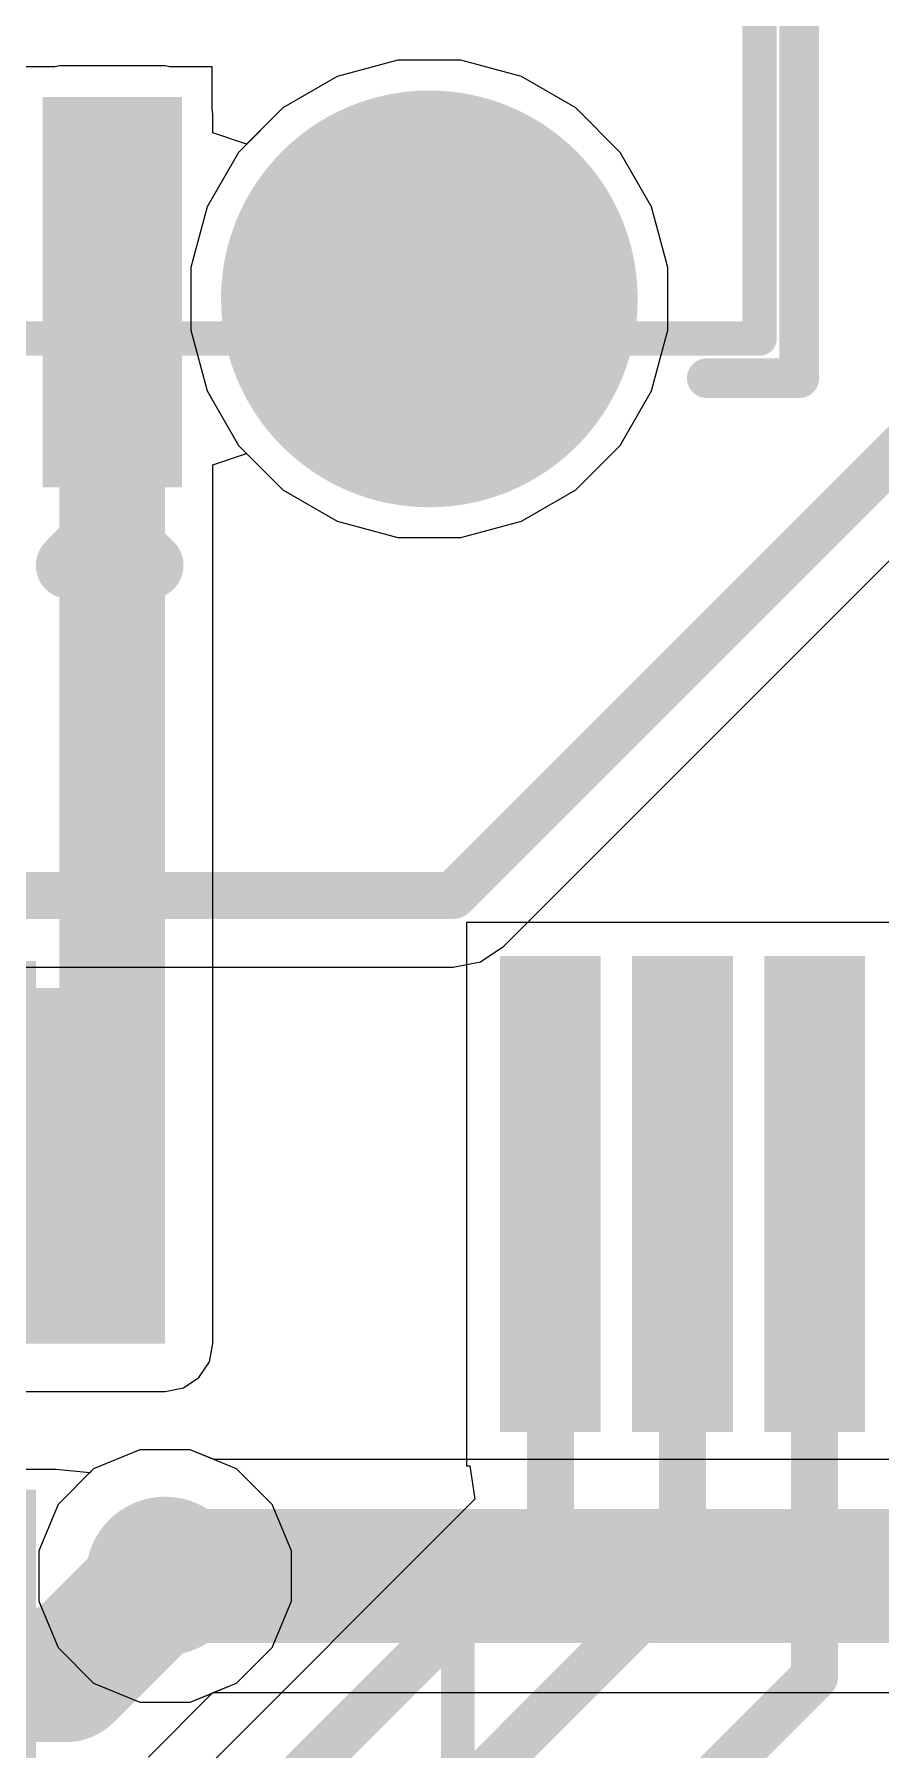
# Model space of a CAD drawing. Header units: inches. Extents: x -3 to 128, y -12 to 41.
# Drawn here: x 67.28 to 70.48, y 30.27 to 36.76 of the extents above; entities that cross this region are included whole.
import ezdxf

# ---------------------------------------------------------------- set-up
doc = ezdxf.new("R2010")
doc.units = ezdxf.units.IN
for name, color, linetype in [('Bottom Layer', 5, 'Continuous'), ('Bottom Solder', 6, 'Continuous'), ('Layer 1', 16, 'Continuous'), ('Layer 2', 76, 'Continuous'), ('Mechanical 13', 56, 'Continuous'), ('Multi-Layer', 9, 'Continuous'), ('Pad Holes', 156, 'Continuous'), ('Top Layer', 1, 'Continuous'), ('Top Overlay', 2, 'Continuous'), ('Top Paste', 8, 'Continuous'), ('Top Solder', 216, 'Continuous'), ('Via Holes', 16, 'Continuous')]:
    doc.layers.add(name, color=color, linetype=linetype)

msp = doc.modelspace()

# ---------------------------------------------------------------- hatches: boundary and pattern name
at = {"layer": 'Bottom Layer'}
h = msp.add_hatch(color=5, dxfattribs=at)
edge = h.paths.add_edge_path()
edge.add_arc((68.77197827999998, 35.75504406), 0.72499982, 0, 360)
h = msp.add_hatch(color=5, dxfattribs=at)
edge = h.paths.add_edge_path()
edge.add_arc((67.77197774, 30.92271438), 0.2999994, 0, 360)
at = {"layer": 'Bottom Solder'}
h = msp.add_hatch(color=6, dxfattribs=at)
edge = h.paths.add_edge_path()
edge.add_arc((68.77197827999998, 35.75504406), 0.78849982, 0, 360)
at = {"layer": 'Layer 1'}
h = msp.add_hatch(color=16, dxfattribs=at)
edge = h.paths.add_edge_path()
edge.add_arc((68.77197827999998, 35.75504406), 0.72499982, 0, 360)
h = msp.add_hatch(color=16, dxfattribs=at)
edge = h.paths.add_edge_path()
edge.add_arc((67.77197774, 30.92271438), 0.2999994, 0, 360)
at = {"layer": 'Layer 2'}
h = msp.add_hatch(color=76, dxfattribs=at)
edge = h.paths.add_edge_path()
edge.add_arc((68.77197827999998, 35.75504406), 0.72499982, 0, 360)
h = msp.add_hatch(color=76, dxfattribs=at)
edge = h.paths.add_edge_path()
edge.add_arc((67.77197774, 30.92271438), 0.2999994, 0, 360)
at = {"layer": 'Multi-Layer'}
h = msp.add_hatch(color=9, dxfattribs=at)
edge = h.paths.add_edge_path()
edge.add_arc((68.77197827999998, 35.75504406), 0.72499982, 0, 360)
at = {"layer": 'Pad Holes'}
h = msp.add_hatch(color=7, dxfattribs=at)
edge = h.paths.add_edge_path()
edge.add_arc((68.77197827999998, 35.75504406), 0.4250004199999999, 0, 360)
at = {"layer": 'Top Layer'}
h = msp.add_hatch(color=1, dxfattribs=at)
edge = h.paths.add_edge_path()
edge.add_arc((68.77197827999998, 35.75504406), 0.72499982, 0, 360)
for points in [[(67.37197854, 31.80215382), (67.77197774, 31.80215382), (67.77197774, 36.45504266), (67.37197854, 36.45504266)], [(67.77197774, 35.10504281999999), (67.37197854, 35.10504281999999), (67.37197854, 36.45504266), (67.77197774, 36.45504266)], [(69.09003961999998, 33.217866), (69.37004922, 33.217866), (69.37004922, 31.5178694), (69.09003961999998, 31.5178694)], [(69.59016562, 33.217866), (69.87017522, 33.217866), (69.87017522, 31.5178694), (69.59016562, 31.5178694)], [(70.09003762, 33.217866), (70.37004722, 33.217866), (70.37004722, 31.5178694), (70.09003762, 31.5178694)], [(65.62197696, 31.80215382), (67.77197519999999, 31.80215382), (67.77197519999999, 33.1481557), (65.62197696, 33.1481557)]]:
    msp.add_hatch(color=1, dxfattribs=at).paths.add_polyline_path(points)
h = msp.add_hatch(color=1, dxfattribs=at)
edge = h.paths.add_edge_path()
edge.add_arc((67.77197774, 30.92271438), 0.2999994, 0, 360)
at = {"layer": 'Top Paste'}
for points in [[(67.77197774, 35.10504281999999), (67.37197854, 35.10504281999999), (67.37197854, 36.45504266), (67.77197774, 36.45504266)], [(69.09003961999998, 33.217866), (69.37004922, 33.217866), (69.37004922, 31.5178694), (69.09003961999998, 31.5178694)], [(69.59016562, 33.217866), (69.87017522, 33.217866), (69.87017522, 31.5178694), (69.59016562, 31.5178694)], [(70.09003762, 33.217866), (70.37004722, 33.217866), (70.37004722, 31.5178694), (70.09003762, 31.5178694)]]:
    msp.add_hatch(color=8, dxfattribs=at).paths.add_polyline_path(points)
at = {"layer": 'Top Solder'}
h = msp.add_hatch(color=216, dxfattribs=at)
edge = h.paths.add_edge_path()
edge.add_arc((68.77197827999998, 35.75504406), 0.78849982, 0, 360)
for points in [[(67.83547774, 35.04154282), (67.30847854, 35.04154282), (67.30847854, 36.51854265999999), (67.83547774, 36.51854265999999)], [(65.76037774999999, 31.84655683), (65.76037774999999, 33.24975697), (67.28357765, 33.24975697), (67.28357765, 31.84655683)], [(69.03923961999999, 33.268666), (69.42084922, 33.268666), (69.42084922, 31.4670694), (69.03923961999999, 31.4670694)], [(69.53936562, 33.268666), (69.92097522, 33.268666), (69.92097522, 31.4670694), (69.53936562, 31.4670694)], [(70.03923762, 33.268666), (70.42084722, 33.268666), (70.42084722, 31.4670694), (70.03923762, 31.4670694)], [(65.76037774999999, 29.84655575), (65.76037774999999, 31.24975589), (67.28357765, 31.24975589), (67.28357765, 29.84655575)]]:
    msp.add_hatch(color=216, dxfattribs=at).paths.add_polyline_path(points)
at = {"layer": 'Via Holes'}
h = msp.add_hatch(color=7, dxfattribs=at)
edge = h.paths.add_edge_path()
edge.add_arc((67.77197774, 30.92271438), 0.1499997, 0, 360)

# ---------------------------------------------------------------- linework, layer by layer
at = {"layer": 'Bottom Layer'}
for p, q in [((69.05426372, 33.30568396), (70.60702414, 34.85844437999999)), ((68.96604443999999, 33.24673818), (69.05426372, 33.30568396)), ((68.86198318, 33.22603972), (68.96604443999999, 33.24673818)), ((64.37576406, 33.22603972), (68.86198318, 33.22603972)), ((67.67693856, 31.40051378), (67.5013255, 31.32777326)), ((67.86701692, 31.40051378), (67.67693856, 31.40051378)), ((67.9576492, 31.36297258), (67.86701692, 31.40051378)), ((72.18703368, 31.36297258), (67.9576492, 31.36297258)), ((67.5013255, 31.32777326), (67.36691885999998, 31.19336662)), ((67.36691885999998, 31.19336662), (67.29417834, 31.01775356)), ((67.29417834, 31.01775356), (67.29417834, 30.8276752)), ((67.29417834, 30.8276752), (67.36691885999998, 30.65206214)), ((67.36691885999998, 30.65206214), (67.5013255, 30.5176555)), ((67.5013255, 30.5176555), (67.67693856, 30.44491498)), ((67.67693856, 30.44491498), (67.86701692, 30.44491498)), ((67.86701692, 30.44491498), (67.9576492, 30.48245618)), ((67.9576492, 30.48245618), (72.36939552, 30.48245618))]:
    msp.add_line(p, q, dxfattribs=at)
for points in [[(68.86198318, 33.49796449999999, 0.1778, 0.1778, 0), (70.94888273999999, 35.58486405999999, 0.1778, 0.1778, 0)], [(63.97197772, 33.49796449999999, 0.1778, 0.1778, 0), (68.86198318, 33.49796449999999, 0.1778, 0.1778, 0)], [(67.77197774, 30.92271438, 0.508, 0.508, 0), (72.36939552, 30.92271438, 0.508, 0.508, 0)]]:
    msp.add_lwpolyline(points, format="xyseb", dxfattribs=at)
for points in [[(68.81753318, 33.49796449999999, 0.08889999999999999, 0.08889999999999999, 1), (68.90643318, 33.49796449999999, 0.08889999999999999, 0.08889999999999999, 1)], [(68.81753318, 33.49796449999999, 0.08889999999999999, 0.08889999999999999, 1), (68.90643318, 33.49796449999999, 0.08889999999999999, 0.08889999999999999, 1)], [(67.64497774, 30.92271438, 0.254, 0.254, 1), (67.89897773999999, 30.92271438, 0.254, 0.254, 1)]]:
    msp.add_lwpolyline(points, format="xyseb", close=True, dxfattribs=at)
at = {"layer": 'Layer 1'}
for p, q in [((68.65312152, 36.65784387999999), (68.4235106, 36.59632)), ((68.89083504, 36.65784387999999), (68.65312152, 36.65784387999999)), ((69.12044596, 36.59632), (68.89083504, 36.65784387999999)), ((68.4235106, 36.59632), (68.21764614, 36.47746324)), ((69.32631042, 36.47746324), (69.12044596, 36.59632)), ((68.21764614, 36.47746324), (68.0495591, 36.3093762)), ((69.49439745999999, 36.3093762), (69.32631042, 36.47746324)), ((68.0495591, 36.3093762), (67.93070234, 36.10351173999999)), ((69.61325422, 36.10351173999999), (69.49439745999999, 36.3093762)), ((67.93070234, 36.10351173999999), (67.86917846, 35.87390082)), ((69.6747781, 35.87390082), (69.61325422, 36.10351173999999)), ((67.86917846, 35.87390082), (67.86917846, 35.6361873)), ((69.6747781, 35.6361873), (69.6747781, 35.87390082)), ((67.86917846, 35.6361873), (67.93070234, 35.40657638)), ((69.61325422, 35.40657638), (69.6747781, 35.6361873)), ((67.93070234, 35.40657638), (68.0495591, 35.20071192)), ((69.49439745999999, 35.20071192), (69.61325422, 35.40657638)), ((68.0495591, 35.20071192), (68.21764614, 35.03262487999999)), ((69.32631042, 35.03262487999999), (69.49439745999999, 35.20071192)), ((68.21764614, 35.03262487999999), (68.4235106, 34.91376812)), ((69.12044596, 34.91376812), (69.32631042, 35.03262487999999)), ((68.4235106, 34.91376812), (68.65312152, 34.85224424)), ((68.89083504, 34.85224424), (69.12044596, 34.91376812)), ((68.65312152, 34.85224424), (68.89083504, 34.85224424)), ((67.67693856, 31.40051378), (67.5013255, 31.32777326)), ((67.86701692, 31.40051378), (67.67693856, 31.40051378)), ((68.04262997999999, 31.32777326), (67.86701692, 31.40051378)), ((67.5013255, 31.32777326), (67.36691885999998, 31.19336662)), ((68.17703662, 31.19336662), (68.04262997999999, 31.32777326)), ((67.36691885999998, 31.19336662), (67.29417834, 31.01775356)), ((68.24977713999999, 31.01775356), (68.17703662, 31.19336662)), ((67.29417834, 31.01775356), (67.29417834, 30.8276752)), ((68.24977713999999, 30.8276752), (68.24977713999999, 31.01775356)), ((67.29417834, 30.8276752), (67.36691885999998, 30.65206214)), ((68.17703662, 30.65206214), (68.24977713999999, 30.8276752)), ((67.36691885999998, 30.65206214), (67.5013255, 30.5176555)), ((68.04262997999999, 30.5176555), (68.17703662, 30.65206214)), ((67.5013255, 30.5176555), (67.67693856, 30.44491498)), ((67.86701692, 30.44491498), (68.04262997999999, 30.5176555)), ((67.67693856, 30.44491498), (67.86701692, 30.44491498))]:
    msp.add_line(p, q, dxfattribs=at)
at = {"layer": 'Layer 2'}
for p, q in [((68.65312152, 36.65784387999999), (68.4235106, 36.59632)), ((68.89083504, 36.65784387999999), (68.65312152, 36.65784387999999)), ((69.12044596, 36.59632), (68.89083504, 36.65784387999999)), ((68.4235106, 36.59632), (68.21764614, 36.47746324)), ((69.32631042, 36.47746324), (69.12044596, 36.59632)), ((68.21764614, 36.47746324), (68.0495591, 36.3093762)), ((69.49439745999999, 36.3093762), (69.32631042, 36.47746324)), ((68.0495591, 36.3093762), (67.93070234, 36.10351173999999)), ((69.61325422, 36.10351173999999), (69.49439745999999, 36.3093762)), ((67.93070234, 36.10351173999999), (67.86917846, 35.87390082)), ((69.6747781, 35.87390082), (69.61325422, 36.10351173999999)), ((67.86917846, 35.87390082), (67.86917846, 35.6361873)), ((69.6747781, 35.6361873), (69.6747781, 35.87390082)), ((67.86917846, 35.6361873), (67.93070234, 35.40657638)), ((69.61325422, 35.40657638), (69.6747781, 35.6361873)), ((67.93070234, 35.40657638), (68.0495591, 35.20071192)), ((69.49439745999999, 35.20071192), (69.61325422, 35.40657638)), ((68.0495591, 35.20071192), (68.21764614, 35.03262487999999)), ((69.32631042, 35.03262487999999), (69.49439745999999, 35.20071192)), ((68.21764614, 35.03262487999999), (68.4235106, 34.91376812)), ((69.12044596, 34.91376812), (69.32631042, 35.03262487999999)), ((68.4235106, 34.91376812), (68.65312152, 34.85224424)), ((68.89083504, 34.85224424), (69.12044596, 34.91376812)), ((68.65312152, 34.85224424), (68.89083504, 34.85224424)), ((67.67693856, 31.40051378), (67.5013255, 31.32777326)), ((67.86701692, 31.40051378), (67.67693856, 31.40051378)), ((68.04262997999999, 31.32777326), (67.86701692, 31.40051378)), ((67.5013255, 31.32777326), (67.36691885999998, 31.19336662)), ((68.17703662, 31.19336662), (68.04262997999999, 31.32777326)), ((67.36691885999998, 31.19336662), (67.29417834, 31.01775356)), ((68.24977713999999, 31.01775356), (68.17703662, 31.19336662)), ((67.29417834, 31.01775356), (67.29417834, 30.8276752)), ((68.24977713999999, 30.8276752), (68.24977713999999, 31.01775356)), ((67.29417834, 30.8276752), (67.36691885999998, 30.65206214)), ((68.17703662, 30.65206214), (68.24977713999999, 30.8276752)), ((67.36691885999998, 30.65206214), (67.5013255, 30.5176555)), ((68.04262997999999, 30.5176555), (68.17703662, 30.65206214)), ((67.5013255, 30.5176555), (67.67693856, 30.44491498)), ((67.86701692, 30.44491498), (68.04262997999999, 30.5176555)), ((67.67693856, 30.44491498), (67.86701692, 30.44491498))]:
    msp.add_line(p, q, dxfattribs=at)
at = {"layer": 'Mechanical 13'}
for points in [[(70.02197831999999, 35.60504435999999, 0.12999974, 0.12999974, 0), (70.02197831999999, 39.90504338, 0.12999974, 0.12999974, 0)], [(62.52197808, 35.60504435999999, 0.12999974, 0.12999974, 0), (70.02197831999999, 35.60504435999999, 0.12999974, 0.12999974, 0)]]:
    msp.add_lwpolyline(points, format="xyseb", dxfattribs=at)
msp.add_lwpolyline([(69.98947902, 35.60504435999999, 0.0649986, 0.0649986, 1), (70.05447761999999, 35.60504435999999, 0.0649986, 0.0649986, 1)], format="xyseb", close=True, dxfattribs=at)
msp.add_lwpolyline([(69.98947902, 35.60504435999999, 0.0649986, 0.0649986, 1), (70.05447761999999, 35.60504435999999, 0.0649986, 0.0649986, 1)], format="xyseb", close=True, dxfattribs=at)
at = {"layer": 'Top Layer'}
for p, q in [((67.35447286, 36.63284266), (65.24417736, 36.63284266)), ((67.37197854, 36.636325), (67.35447286, 36.63284266)), ((67.77197774, 36.636325), (67.37197854, 36.636325)), ((67.78948342, 36.63284266), (67.77197774, 36.636325)), ((67.94977774, 36.63284266), (67.78948342, 36.63284266)), ((67.94977774, 36.47254834), (67.94977774, 36.63284266)), ((68.65312152, 36.65784387999999), (68.4235106, 36.59632)), ((68.89083504, 36.65784387999999), (68.65312152, 36.65784387999999)), ((69.12044596, 36.59632), (68.89083504, 36.65784387999999)), ((68.4235106, 36.59632), (68.21764614, 36.47746324)), ((69.32631042, 36.47746324), (69.12044596, 36.59632)), ((67.95326007999999, 36.45504266), (67.94977774, 36.47254834)), ((67.95326007999999, 36.38349594), (67.95326007999999, 36.45504266)), ((68.21764614, 36.47746324), (68.08026008, 36.34007718)), ((69.49439745999999, 36.3093762), (69.32631042, 36.47746324)), ((68.08026008, 36.34007718), (67.95326007999999, 36.38349594)), ((69.61325422, 36.10351173999999), (69.49439745999999, 36.3093762)), ((69.6747781, 35.87390082), (69.61325422, 36.10351173999999)), ((69.6747781, 35.6361873), (69.6747781, 35.87390082)), ((69.61325422, 35.40657638), (69.6747781, 35.6361873)), ((69.49439745999999, 35.20071192), (69.61325422, 35.40657638)), ((69.32631042, 35.03262487999999), (69.49439745999999, 35.20071192)), ((67.95326007999999, 35.12659218), (68.08026008, 35.17001094)), ((67.95326007999999, 31.80215382), (67.95326007999999, 35.12659218)), ((68.08026008, 35.17001094), (68.21764614, 35.03262487999999)), ((68.21764614, 35.03262487999999), (68.4235106, 34.91376812)), ((69.12044596, 34.91376812), (69.32631042, 35.03262487999999)), ((68.4235106, 34.91376812), (68.65312152, 34.85224424)), ((68.89083504, 34.85224424), (69.12044596, 34.91376812)), ((68.65312152, 34.85224424), (68.89083504, 34.85224424)), ((71.36837643999999, 33.395666), (68.91223962, 33.395666)), ((68.91223962, 33.395666), (68.91223962, 31.3400694)), ((67.93946026, 31.73278134), (67.95326007999999, 31.80215382)), ((67.90016392, 31.67396764), (67.93946026, 31.73278134)), ((65.62197696, 31.62087148), (67.77197774, 31.62087148)), ((67.77197774, 31.62087148), (67.84135022, 31.6346713)), ((67.84135022, 31.6346713), (67.90016392, 31.67396764)), ((67.67693856, 31.40051378), (67.5013255, 31.32777326)), ((67.86701692, 31.40051378), (67.67693856, 31.40051378)), ((68.04262997999999, 31.32777326), (67.86701692, 31.40051378)), ((67.35977129999999, 31.32595462), (65.68417901999999, 31.32595462)), ((67.35977384, 31.3259597), (67.35977129999999, 31.32595462)), ((67.35977638, 31.32595716), (67.35977384, 31.3259597)), ((67.48677638, 31.31322414), (67.35977638, 31.32595716)), ((67.5013255, 31.32777326), (67.48677638, 31.31322414)), ((68.17703662, 31.19336662), (68.04262997999999, 31.32777326)), ((68.91223962, 31.3400694), (68.92551873999999, 31.3400694)), ((68.92551873999999, 31.3400694), (68.944617, 31.2130694)), ((68.944617, 31.2130694), (67.83969921999999, 30.10815162)), ((68.24977713999999, 31.01775356), (68.17703662, 31.19336662)), ((68.24977713999999, 30.8276752), (68.24977713999999, 31.01775356)), ((68.17703662, 30.65206214), (68.24977713999999, 30.8276752)), ((68.04262997999999, 30.5176555), (68.17703662, 30.65206214)), ((67.9519977, 30.4801143), (68.04262997999999, 30.5176555)), ((67.7087292, 30.2368458), (67.9519977, 30.4801143))]:
    msp.add_line(p, q, dxfattribs=at)
for points in [[(69.23004442, 31.11393574, 0.1778, 0.1778, 0), (69.23004442, 32.3678677, 0.1778, 0.1778, 0)], [(69.73017042, 30.92271438, 0.1778, 0.1778, 0), (69.73017042, 32.3678677, 0.1778, 0.1778, 0)], [(70.23004242, 30.54248654, 0.1778, 0.1778, 0), (70.23004242, 32.3678677, 0.1778, 0.1778, 0)], [(67.39741918, 30.54815581999999, 0.508, 0.508, 0), (67.77197774, 30.92271438, 0.508, 0.508, 0)], [(68.03197976, 29.91587108, 0.1778, 0.1778, 0), (69.23004442, 31.11393574, 0.1778, 0.1778, 0)], [(68.93137598, 30.12391994, 0.1778, 0.1778, 0), (69.73017042, 30.92271438, 0.1778, 0.1778, 0)], [(66.5219777, 30.54815581999999, 0.508, 0.508, 0), (67.39741918, 30.54815581999999, 0.508, 0.508, 0)], [(69.8307722, 30.14321632, 0.1778, 0.1778, 0), (70.23004242, 30.54248654, 0.1778, 0.1778, 0)]]:
    msp.add_lwpolyline(points, format="xyseb", dxfattribs=at)
for points in [[(69.18559441999999, 32.3678677, 0.08889999999999999, 0.08889999999999999, 1), (69.27449442, 32.3678677, 0.08889999999999999, 0.08889999999999999, 1)], [(69.68572042, 32.3678677, 0.08889999999999999, 0.08889999999999999, 1), (69.77462041999999, 32.3678677, 0.08889999999999999, 0.08889999999999999, 1)], [(70.18559242, 32.3678677, 0.08889999999999999, 0.08889999999999999, 1), (70.27449242, 32.3678677, 0.08889999999999999, 0.08889999999999999, 1)], [(67.64497774, 30.92271438, 0.254, 0.254, 1), (67.89897773999999, 30.92271438, 0.254, 0.254, 1)], [(69.18559441999999, 31.11393574, 0.08889999999999999, 0.08889999999999999, 1), (69.27449442, 31.11393574, 0.08889999999999999, 0.08889999999999999, 1)], [(69.18559441999999, 31.11393574, 0.08889999999999999, 0.08889999999999999, 1), (69.27449442, 31.11393574, 0.08889999999999999, 0.08889999999999999, 1)], [(69.68572042, 30.92271438, 0.08889999999999999, 0.08889999999999999, 1), (69.77462041999999, 30.92271438, 0.08889999999999999, 0.08889999999999999, 1)], [(69.68572042, 30.92271438, 0.08889999999999999, 0.08889999999999999, 1), (69.77462041999999, 30.92271438, 0.08889999999999999, 0.08889999999999999, 1)], [(67.27041917999999, 30.54815581999999, 0.254, 0.254, 1), (67.52441918, 30.54815581999999, 0.254, 0.254, 1)], [(67.27041917999999, 30.54815581999999, 0.254, 0.254, 1), (67.52441918, 30.54815581999999, 0.254, 0.254, 1)], [(70.18559242, 30.54248654, 0.08889999999999999, 0.08889999999999999, 1), (70.27449242, 30.54248654, 0.08889999999999999, 0.08889999999999999, 1)], [(70.18559242, 30.54248654, 0.08889999999999999, 0.08889999999999999, 1), (70.27449242, 30.54248654, 0.08889999999999999, 0.08889999999999999, 1)]]:
    msp.add_lwpolyline(points, format="xyseb", close=True, dxfattribs=at)
at = {"layer": 'Top Overlay'}
for points in [[(70.17197802, 35.45504211999999, 0.1499997, 0.1499997, 0), (70.17197802, 37.2050437, 0.1499997, 0.1499997, 0)], [(69.82197871999999, 35.45504211999999, 0.1499997, 0.1499997, 0), (70.17197802, 35.45504211999999, 0.1499997, 0.1499997, 0)], [(67.40977882, 34.74664374, 0.254, 0.254, 0), (67.56217881999999, 34.89904374, 0.254, 0.254, 0)], [(67.56217881999999, 34.89904374, 0.254, 0.254, 0), (67.71457882, 34.74664374, 0.254, 0.254, 0)], [(67.40977882, 34.74664374, 0.254, 0.254, 0), (67.71457882, 34.74664374, 0.254, 0.254, 0)], [(68.88010862, 30.9679721, 0.127, 0.127, 0), (81.08010962, 30.9679721, 0.127, 0.127, 0)], [(68.88010862, 14.2679547, 0.127, 0.127, 0), (68.88010862, 30.9679721, 0.127, 0.127, 0)]]:
    msp.add_lwpolyline(points, format="xyseb", dxfattribs=at)
for points in [[(69.78447816, 35.45504211999999, 0.07499858, 0.07499858, 1), (69.85947927999999, 35.45504211999999, 0.07499858, 0.07499858, 1)], [(70.13447745999999, 35.45504211999999, 0.07499858, 0.07499858, 1), (70.20947858, 35.45504211999999, 0.07499858, 0.07499858, 1)], [(70.13447745999999, 35.45504211999999, 0.07499858, 0.07499858, 1), (70.20947858, 35.45504211999999, 0.07499858, 0.07499858, 1)], [(67.49867882, 34.89904374, 0.127, 0.127, 1), (67.62567882, 34.89904374, 0.127, 0.127, 1)], [(67.49867882, 34.89904374, 0.127, 0.127, 1), (67.62567882, 34.89904374, 0.127, 0.127, 1)], [(67.34627882, 34.74664374, 0.127, 0.127, 1), (67.47327881999999, 34.74664374, 0.127, 0.127, 1)], [(67.34627882, 34.74664374, 0.127, 0.127, 1), (67.47327881999999, 34.74664374, 0.127, 0.127, 1)], [(67.65107882, 34.74664374, 0.127, 0.127, 1), (67.77807881999999, 34.74664374, 0.127, 0.127, 1)], [(67.65107882, 34.74664374, 0.127, 0.127, 1), (67.77807881999999, 34.74664374, 0.127, 0.127, 1)], [(68.84835862, 30.9679721, 0.0635, 0.0635, 1), (68.91185861999999, 30.9679721, 0.0635, 0.0635, 1)], [(68.84835862, 30.9679721, 0.0635, 0.0635, 1), (68.91185861999999, 30.9679721, 0.0635, 0.0635, 1)]]:
    msp.add_lwpolyline(points, format="xyseb", close=True, dxfattribs=at)

doc.saveas('drawing.dxf')
